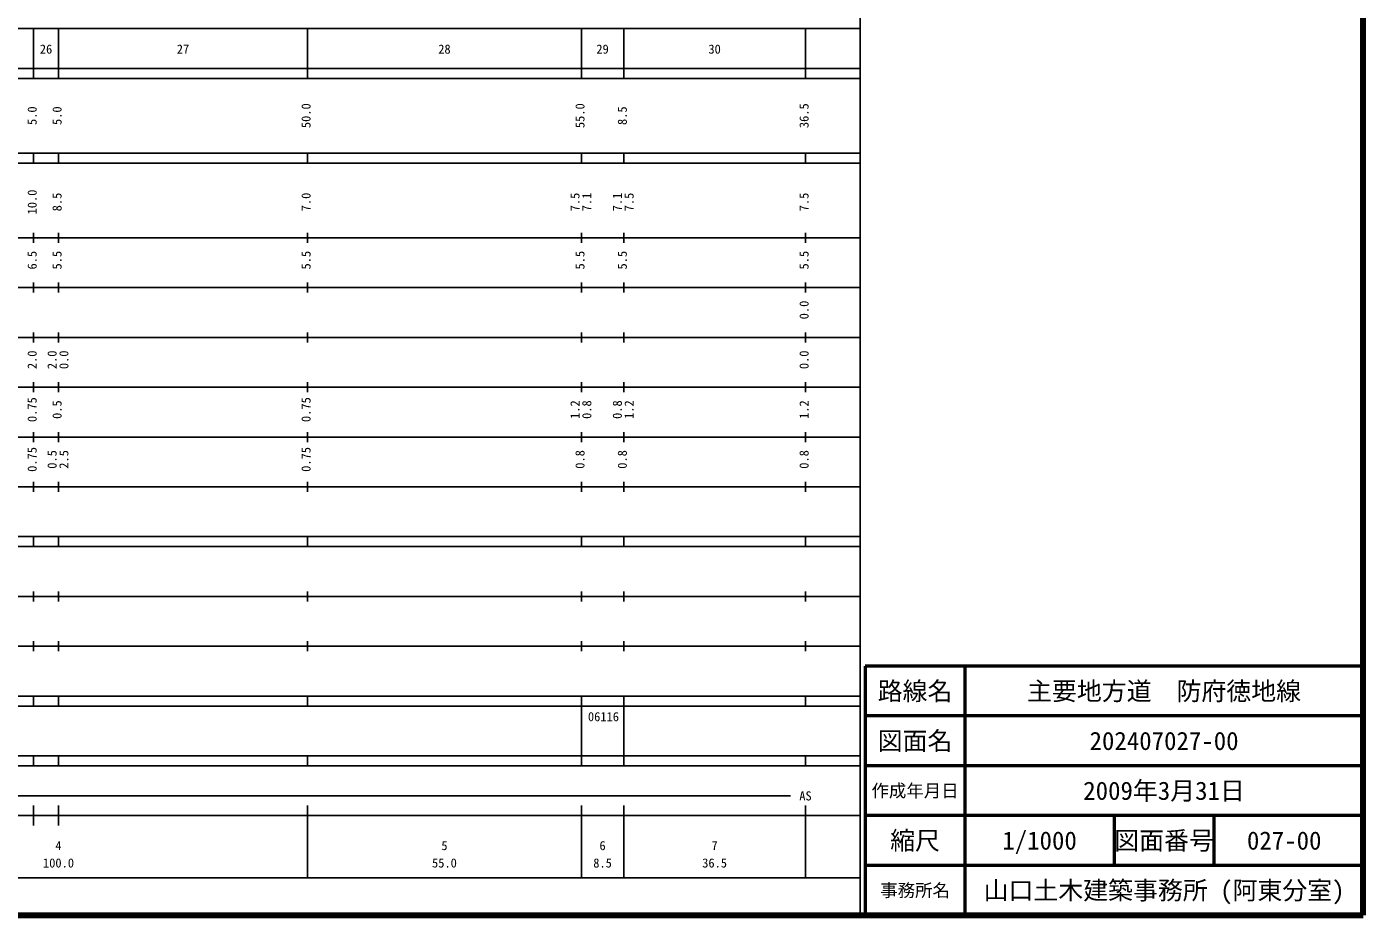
# Model space of a CAD drawing. Units: millimetres on the paper, enlarged 1000 times. Extents: x 40000 to 680000, y 20000 to 380000.
# Drawn here: x 411622 to 680000, y 20000 to 198357 of the extents above; entities that cross this region are included whole.
import ezdxf
from ezdxf.enums import TextEntityAlignment as Align

# ---------------------------------------------------------------- set-up
doc = ezdxf.new("R2010")
doc.units = ezdxf.units.MM
doc.header["$LTSCALE"] = 1000
for name, color, linetype, lineweight in [('M-TTL', 2, 'Continuous', 140), ('M-TTL-BAND', 7, 'Continuous', 25), ('M-TTL-FRAM', 2, 'Continuous', 50), ('M-TTL-LINE', 7, 'Continuous', 50)]:
    doc.layers.add(name, color=color, linetype=linetype, lineweight=lineweight)
doc.layers.add('M-TTL-TXT', color=7, linetype='Continuous')
doc.styles.add('ＭＳ ゴシック', font='')
doc.styles.get('ＭＳ ゴシック').set_extended_font_data('MS Gothic')

msp = doc.modelspace()

# ---------------------------------------------------------------- linework, layer by layer
at = {"layer": 'M-TTL'}
for p, q in [((680000, 20000), (680000, 380000)), ((40000, 20000), (680000, 20000))]:
    msp.add_line(p, q, dxfattribs=at)
at = {"layer": 'M-TTL-BAND'}
for p, q in [((579000, 20000), (579000, 370000)), ((68000, 198000), (579000, 198000)), ((413000, 188000), (413000, 198000)), ((418000, 188000), (418000, 198000)), ((468000, 188000), (468000, 198000)), ((523000, 188000), (523000, 198000)), ((531500, 188000), (531500, 198000)), ((568000, 188000), (568000, 198000)), ((40000, 190000), (579000, 190000)), ((40000, 188000), (579000, 188000)), ((40000, 173000), (579000, 173000)), ((413000, 171000), (413000, 173000)), ((418000, 171000), (418000, 173000)), ((468000, 171000), (468000, 173000)), ((523000, 171000), (523000, 173000)), ((531500, 171000), (531500, 173000)), ((568000, 171000), (568000, 173000)), ((40000, 171000), (579000, 171000)), ((40000, 156000), (579000, 156000)), ((413000, 155000), (413000, 157000)), ((418000, 155000), (418000, 157000)), ((468000, 155000), (468000, 157000)), ((523000, 155000), (523000, 157000)), ((531500, 155000), (531500, 157000)), ((568000, 155000), (568000, 157000)), ((46000, 146000), (579000, 146000)), ((413000, 145000), (413000, 147000)), ((418000, 145000), (418000, 147000)), ((468000, 145000), (468000, 147000)), ((523000, 145000), (523000, 147000)), ((531500, 145000), (531500, 147000)), ((568000, 145000), (568000, 147000)), ((413000, 135000), (413000, 137000)), ((418000, 135000), (418000, 137000)), ((468000, 135000), (468000, 137000)), ((523000, 135000), (523000, 137000)), ((531500, 135000), (531500, 137000)), ((568000, 135000), (568000, 137000)), ((52000, 136000), (579000, 136000)), ((413000, 125000), (413000, 127000)), ((418000, 125000), (418000, 127000)), ((468000, 125000), (468000, 127000)), ((523000, 125000), (523000, 127000)), ((531500, 125000), (531500, 127000)), ((568000, 125000), (568000, 127000)), ((46000, 126000), (579000, 126000)), ((52000, 116000), (579000, 116000)), ((413000, 115000), (413000, 117000)), ((418000, 115000), (418000, 117000)), ((468000, 115000), (468000, 117000)), ((523000, 115000), (523000, 117000)), ((531500, 115000), (531500, 117000)), ((568000, 115000), (568000, 117000)), ((46000, 106000), (579000, 106000)), ((413000, 105000), (413000, 107000)), ((418000, 105000), (418000, 107000)), ((468000, 105000), (468000, 107000)), ((523000, 105000), (523000, 107000)), ((531500, 105000), (531500, 107000)), ((568000, 105000), (568000, 107000)), ((40000, 96000), (579000, 96000)), ((40000, 94000), (579000, 94000)), ((413000, 94000), (413000, 96000)), ((418000, 94000), (418000, 96000)), ((468000, 94000), (468000, 96000)), ((523000, 94000), (523000, 96000)), ((531500, 94000), (531500, 96000)), ((568000, 94000), (568000, 96000)), ((49000, 84000), (579000, 84000)), ((413000, 83000), (413000, 85000)), ((418000, 83000), (418000, 85000)), ((468000, 83000), (468000, 85000)), ((523000, 83000), (523000, 85000)), ((531500, 83000), (531500, 85000)), ((568000, 83000), (568000, 85000)), ((40000, 74000), (579000, 74000)), ((413000, 73000), (413000, 75000)), ((418000, 73000), (418000, 75000)), ((468000, 73000), (468000, 75000)), ((523000, 73000), (523000, 75000)), ((531500, 73000), (531500, 75000)), ((568000, 73000), (568000, 75000)), ((40000, 64000), (579000, 64000)), ((40000, 62000), (579000, 62000)), ((413000, 62000), (413000, 64000)), ((418000, 62000), (418000, 64000)), ((468000, 62000), (468000, 64000)), ((523000, 62000), (523000, 64000)), ((523000, 52000), (523000, 62000)), ((531500, 62000), (531500, 64000)), ((531500, 52000), (531500, 62000)), ((568000, 62000), (568000, 64000)), ((40000, 52000), (579000, 52000)), ((413000, 50000), (413000, 52000)), ((418000, 50000), (418000, 52000)), ((468000, 50000), (468000, 52000)), ((523000, 50000), (523000, 52000)), ((531500, 50000), (531500, 52000)), ((568000, 50000), (568000, 52000)), ((40000, 50000), (579000, 50000)), ((71000, 44000), (565000, 44000)), ((413000, 38000), (413000, 42000)), ((418000, 38000), (418000, 42000)), ((468000, 27500), (468000, 42000)), ((523000, 27500), (523000, 42000)), ((531500, 27500), (531500, 42000)), ((568000, 27500), (568000, 42000)), ((40000, 40000), (579000, 40000)), ((68000, 27500), (579000, 27500))]:
    msp.add_line(p, q, dxfattribs=at)
at = {"layer": 'M-TTL-FRAM'}
for p, q in [((680000, 70000), (580000, 70000)), ((580000, 70000), (580000, 20000))]:
    msp.add_line(p, q, dxfattribs=at)
at = {"layer": 'M-TTL-LINE'}
for p, q in [((600000, 70000), (600000, 20000)), ((680000, 60000), (580000, 60000)), ((680000, 50000), (580000, 50000)), ((680000, 40000), (580000, 40000)), ((630000, 40000), (630000, 30000)), ((650000, 40000), (650000, 30000)), ((680000, 30000), (580000, 30000))]:
    msp.add_line(p, q, dxfattribs=at)

# ---------------------------------------------------------------- texts
at = {"layer": 'M-TTL-BAND', "style": 'ＭＳ ゴシック'}
for s, p in [('26', (415500, 192405)), ('27', (443000, 192405)), ('28', (495500, 192405)), ('29', (527250, 192405)), ('30', (549750, 192405)), ('AS', (568000, 42500)), ('4', (418000, 32523)), ('5', (495500, 32523)), ('6', (527250, 32523)), ('7', (549750, 32523)), ('100.0', (418000, 29033)), ('55.0', (495500, 29033)), ('8.5', (527250, 29033)), ('36.5', (549750, 29033))]:
    msp.add_text(s, height=1833, dxfattribs=at).set_placement(p, align=Align.BOTTOM_CENTER)
for s, p in [('50.0', (469170, 180500)), ('55.0', (524170, 180500)), ('36.5', (569170, 180500)), ('5.0', (414170, 180500)), ('5.0', (419170, 180500)), ('8.5', (532670, 180500)), ('10.0', (414170, 163174)), ('8.5', (419170, 163174)), ('7.0', (469170, 163174)), ('7.5', (523170, 163174)), ('7.1', (525540, 163174)), ('7.1', (531670, 163174)), ('7.5', (534040, 163174)), ('7.5', (569170, 163174)), ('6.5', (414170, 151500)), ('5.5', (419170, 151500)), ('5.5', (469170, 151500)), ('5.5', (524170, 151500)), ('5.5', (532670, 151500)), ('5.5', (569170, 151500)), ('0.0', (569170, 141500)), ('2.0', (414170, 131500)), ('2.0', (418170, 131500)), ('0.0', (420540, 131500)), ('0.0', (569170, 131500)), ('0.75', (414170, 121500)), ('0.75', (469170, 121500)), ('0.5', (419170, 121500)), ('1.2', (523170, 121500)), ('0.8', (525540, 121500)), ('0.8', (531670, 121500)), ('1.2', (534040, 121500)), ('1.2', (569170, 121500)), ('0.75', (414170, 111500)), ('0.5', (418170, 111500)), ('2.5', (420540, 111500)), ('0.75', (469170, 111500)), ('0.8', (524170, 111500)), ('0.8', (532670, 111500)), ('0.8', (569170, 111500))]:
    msp.add_text(s, height=1833, rotation=90, dxfattribs=at).set_placement(p, align=Align.BOTTOM_CENTER)
msp.add_text('06116', height=1833, dxfattribs=at).set_placement((524313, 58405), align=Align.BOTTOM_LEFT)
at = {"layer": 'M-TTL-TXT', "style": 'ＭＳ ゴシック'}
for s, height, p in [('路線名', 3666, (590000, 65000)), ('路線名', 3666, (590000, 65000)), ('主要地方道\u3000防府徳地線', 3666, (640000, 65000)), ('図面名', 3666, (590000, 55000)), ('図面名', 3666, (590000, 55000)), ('202407027-00', 3666, (640000, 55000)), ('作成年月日', 2566, (590000, 45000)), ('作成年月日', 2566, (590000, 45000)), ('2009年3月31日', 3666, (640000, 45000)), ('縮尺', 3666, (590000, 35000)), ('縮尺', 3666, (590000, 35000)), ('1/1000', 3666, (615000, 35000)), ('図面番号', 3666, (640000, 35000)), ('図面番号', 3666, (640000, 35000)), ('027-00', 3666, (664125, 35000)), ('山口土木建築事務所 (阿東分室)', 3666, (640000, 25000)), ('事務所名', 2566, (590000, 25000)), ('事務所名', 2566, (590000, 25000))]:
    msp.add_text(s, height=height, dxfattribs=at).set_placement(p, align=Align.MIDDLE_CENTER)

doc.saveas('drawing.dxf')
